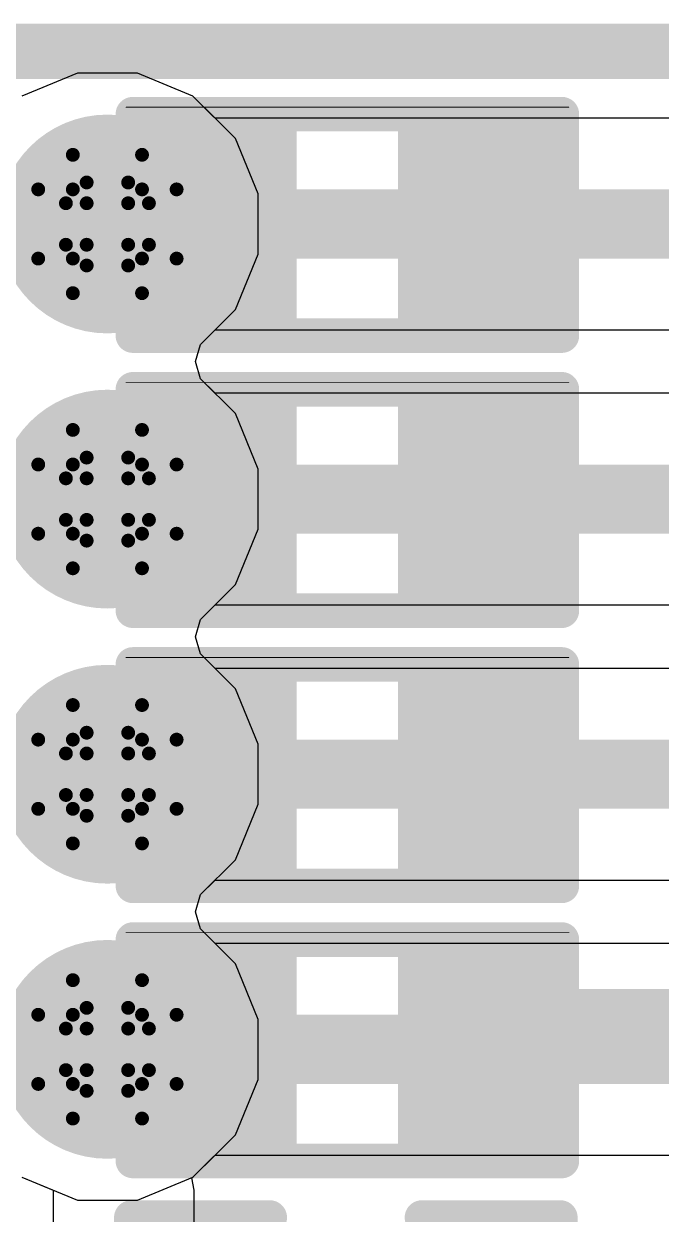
# Model space of a CAD drawing. Header units: inches. Extents: x -4 to 5258, y -4 to 5281.
# Drawn here: x 7.165 to 9.505, y 37.762 to 42.132 of the extents above; entities that cross this region are included whole.
import ezdxf

# ---------------------------------------------------------------- set-up
doc = ezdxf.new("R2010")
doc.units = ezdxf.units.IN
for name, color, linetype in [('Bottom Layer', 5, 'Continuous'), ('Bottom Solder', 6, 'Continuous'), ('Drill Drawing', 1, 'Continuous'), ('Layer 1', 16, 'Continuous'), ('Layer 2', 76, 'Continuous'), ('Top Layer', 1, 'Continuous'), ('Top Overlay', 2, 'Continuous'), ('Top Paste', 8, 'Continuous'), ('Top Solder', 216, 'Continuous'), ('Via Holes', 16, 'Continuous')]:
    doc.layers.add(name, color=color, linetype=linetype)

# ---------------------------------------------------------------- blocks, each defined once
blk = doc.blocks.new('R___0402_117')
at = {"layer": 'Top Layer'}
for points in [[(-0.6985, -0.3175), (-0.6985, 0.3175), (-0.2413, 0.3175), (-0.2413, -0.3175)], [(0.2413, -0.3175), (0.2413, 0.3175), (0.6985, 0.3175), (0.6985, -0.3175)]]:
    blk.add_hatch(color=1, dxfattribs=at).paths.add_polyline_path(points)
at = {"layer": 'Top Paste'}
for points in [[(-0.6985, -0.3175), (-0.6985, 0.3175), (-0.2413, 0.3175), (-0.2413, -0.3175)], [(0.2413, -0.3175), (0.2413, 0.3175), (0.6985, 0.3175), (0.6985, -0.3175)]]:
    blk.add_hatch(color=8, dxfattribs=at).paths.add_polyline_path(points)
at = {"layer": 'Top Solder'}
for points in [[(-0.7535, -0.3725), (-0.7535, 0.3725), (-0.1863, 0.3725), (-0.1863, -0.3725)], [(0.1863, -0.3725), (0.1863, 0.3725), (0.7535, 0.3725), (0.7535, -0.3725)]]:
    blk.add_hatch(color=216, dxfattribs=at).paths.add_polyline_path(points)
at = {"layer": 'Top Overlay'}
for points in [[(-0.7874, 0.4064, 0.127, 0.127, 0), (-0.7874, -0.4064, 0.127, 0.127, 0)], [(0.7874, 0.4064, 0.127, 0.127, 0), (-0.7874, 0.4064, 0.127, 0.127, 0)], [(0.7874, 0.4064, 0.127, 0.127, 0), (0.7874, -0.4064, 0.127, 0.127, 0)], [(0.7874, -0.4064, 0.127, 0.127, 0), (-0.7874, -0.4064, 0.127, 0.127, 0)], [(0.8128, -0.4318, 0.00323, 0.00323, 0), (-0.8128, -0.4318, 0.00323, 0.00323, 0)]]:
    blk.add_lwpolyline(points, format="xyseb", dxfattribs=at)
for points in [[(-0.8191, 0.4064, 0.0635, 0.0635, 1), (-0.7556, 0.4064, 0.0635, 0.0635, 1)], [(-0.8191, 0.4064, 0.0635, 0.0635, 1), (-0.7556, 0.4064, 0.0635, 0.0635, 1)], [(0.7556, 0.4064, 0.0635, 0.0635, 1), (0.8191, 0.4064, 0.0635, 0.0635, 1)], [(0.7556, 0.4064, 0.0635, 0.0635, 1), (0.8191, 0.4064, 0.0635, 0.0635, 1)], [(-0.8191, -0.4064, 0.0635, 0.0635, 1), (-0.7556, -0.4064, 0.0635, 0.0635, 1)], [(-0.8191, -0.4064, 0.0635, 0.0635, 1), (-0.7556, -0.4064, 0.0635, 0.0635, 1)], [(0.7556, -0.4064, 0.0635, 0.0635, 1), (0.8191, -0.4064, 0.0635, 0.0635, 1)], [(0.7556, -0.4064, 0.0635, 0.0635, 1), (0.8191, -0.4064, 0.0635, 0.0635, 1)], [(-0.8136, -0.4318, 0.00161, 0.00161, 1), (-0.812, -0.4318, 0.00161, 0.00161, 1)], [(0.812, -0.4318, 0.00161, 0.00161, 1), (0.8136, -0.4318, 0.00161, 0.00161, 1)]]:
    blk.add_lwpolyline(points, format="xyseb", close=True, dxfattribs=at)
blk = doc.blocks.new('R___0402_119')
at = {"layer": 'Top Layer'}
for points in [[(-0.6985, -0.3175), (-0.6985, 0.3175), (-0.2413, 0.3175), (-0.2413, -0.3175)], [(0.2413, -0.3175), (0.2413, 0.3175), (0.6985, 0.3175), (0.6985, -0.3175)]]:
    blk.add_hatch(color=1, dxfattribs=at).paths.add_polyline_path(points)
at = {"layer": 'Top Paste'}
for points in [[(-0.6985, -0.3175), (-0.6985, 0.3175), (-0.2413, 0.3175), (-0.2413, -0.3175)], [(0.2413, -0.3175), (0.2413, 0.3175), (0.6985, 0.3175), (0.6985, -0.3175)]]:
    blk.add_hatch(color=8, dxfattribs=at).paths.add_polyline_path(points)
at = {"layer": 'Top Solder'}
for points in [[(-0.7535, -0.3725), (-0.7535, 0.3725), (-0.1863, 0.3725), (-0.1863, -0.3725)], [(0.1863, -0.3725), (0.1863, 0.3725), (0.7535, 0.3725), (0.7535, -0.3725)]]:
    blk.add_hatch(color=216, dxfattribs=at).paths.add_polyline_path(points)
at = {"layer": 'Top Overlay'}
for points in [[(-0.7874, 0.4064, 0.127, 0.127, 0), (-0.7874, -0.4064, 0.127, 0.127, 0)], [(0.7874, 0.4064, 0.127, 0.127, 0), (-0.7874, 0.4064, 0.127, 0.127, 0)], [(0.7874, 0.4064, 0.127, 0.127, 0), (0.7874, -0.4064, 0.127, 0.127, 0)], [(0.7874, -0.4064, 0.127, 0.127, 0), (-0.7874, -0.4064, 0.127, 0.127, 0)], [(0.8128, -0.4318, 0.00323, 0.00323, 0), (-0.8128, -0.4318, 0.00323, 0.00323, 0)]]:
    blk.add_lwpolyline(points, format="xyseb", dxfattribs=at)
for points in [[(-0.8191, 0.4064, 0.0635, 0.0635, 1), (-0.7556, 0.4064, 0.0635, 0.0635, 1)], [(-0.8191, 0.4064, 0.0635, 0.0635, 1), (-0.7556, 0.4064, 0.0635, 0.0635, 1)], [(0.7556, 0.4064, 0.0635, 0.0635, 1), (0.8191, 0.4064, 0.0635, 0.0635, 1)], [(0.7556, 0.4064, 0.0635, 0.0635, 1), (0.8191, 0.4064, 0.0635, 0.0635, 1)], [(-0.8191, -0.4064, 0.0635, 0.0635, 1), (-0.7556, -0.4064, 0.0635, 0.0635, 1)], [(-0.8191, -0.4064, 0.0635, 0.0635, 1), (-0.7556, -0.4064, 0.0635, 0.0635, 1)], [(0.7556, -0.4064, 0.0635, 0.0635, 1), (0.8191, -0.4064, 0.0635, 0.0635, 1)], [(0.7556, -0.4064, 0.0635, 0.0635, 1), (0.8191, -0.4064, 0.0635, 0.0635, 1)], [(-0.8136, -0.4318, 0.00161, 0.00161, 1), (-0.812, -0.4318, 0.00161, 0.00161, 1)], [(0.812, -0.4318, 0.00161, 0.00161, 1), (0.8136, -0.4318, 0.00161, 0.00161, 1)]]:
    blk.add_lwpolyline(points, format="xyseb", close=True, dxfattribs=at)
blk = doc.blocks.new('R___0402_120')
at = {"layer": 'Top Layer'}
for points in [[(-0.6985, -0.3175), (-0.6985, 0.3175), (-0.2413, 0.3175), (-0.2413, -0.3175)], [(0.2413, -0.3175), (0.2413, 0.3175), (0.6985, 0.3175), (0.6985, -0.3175)]]:
    blk.add_hatch(color=1, dxfattribs=at).paths.add_polyline_path(points)
at = {"layer": 'Top Paste'}
for points in [[(-0.6985, -0.3175), (-0.6985, 0.3175), (-0.2413, 0.3175), (-0.2413, -0.3175)], [(0.2413, -0.3175), (0.2413, 0.3175), (0.6985, 0.3175), (0.6985, -0.3175)]]:
    blk.add_hatch(color=8, dxfattribs=at).paths.add_polyline_path(points)
at = {"layer": 'Top Solder'}
for points in [[(-0.7535, -0.3725), (-0.7535, 0.3725), (-0.1863, 0.3725), (-0.1863, -0.3725)], [(0.1863, -0.3725), (0.1863, 0.3725), (0.7535, 0.3725), (0.7535, -0.3725)]]:
    blk.add_hatch(color=216, dxfattribs=at).paths.add_polyline_path(points)
at = {"layer": 'Top Overlay'}
for points in [[(-0.7874, 0.4064, 0.127, 0.127, 0), (-0.7874, -0.4064, 0.127, 0.127, 0)], [(0.7874, 0.4064, 0.127, 0.127, 0), (-0.7874, 0.4064, 0.127, 0.127, 0)], [(0.7874, 0.4064, 0.127, 0.127, 0), (0.7874, -0.4064, 0.127, 0.127, 0)], [(0.7874, -0.4064, 0.127, 0.127, 0), (-0.7874, -0.4064, 0.127, 0.127, 0)], [(0.8128, -0.4318, 0.00323, 0.00323, 0), (-0.8128, -0.4318, 0.00323, 0.00323, 0)]]:
    blk.add_lwpolyline(points, format="xyseb", dxfattribs=at)
for points in [[(-0.8191, 0.4064, 0.0635, 0.0635, 1), (-0.7556, 0.4064, 0.0635, 0.0635, 1)], [(-0.8191, 0.4064, 0.0635, 0.0635, 1), (-0.7556, 0.4064, 0.0635, 0.0635, 1)], [(0.7556, 0.4064, 0.0635, 0.0635, 1), (0.8191, 0.4064, 0.0635, 0.0635, 1)], [(0.7556, 0.4064, 0.0635, 0.0635, 1), (0.8191, 0.4064, 0.0635, 0.0635, 1)], [(-0.8191, -0.4064, 0.0635, 0.0635, 1), (-0.7556, -0.4064, 0.0635, 0.0635, 1)], [(-0.8191, -0.4064, 0.0635, 0.0635, 1), (-0.7556, -0.4064, 0.0635, 0.0635, 1)], [(0.7556, -0.4064, 0.0635, 0.0635, 1), (0.8191, -0.4064, 0.0635, 0.0635, 1)], [(0.7556, -0.4064, 0.0635, 0.0635, 1), (0.8191, -0.4064, 0.0635, 0.0635, 1)], [(-0.8136, -0.4318, 0.00161, 0.00161, 1), (-0.812, -0.4318, 0.00161, 0.00161, 1)], [(0.812, -0.4318, 0.00161, 0.00161, 1), (0.8136, -0.4318, 0.00161, 0.00161, 1)]]:
    blk.add_lwpolyline(points, format="xyseb", close=True, dxfattribs=at)
blk = doc.blocks.new('R___0402_121')
at = {"layer": 'Top Layer'}
for points in [[(-0.6985, -0.3175), (-0.6985, 0.3175), (-0.2413, 0.3175), (-0.2413, -0.3175)], [(0.2413, -0.3175), (0.2413, 0.3175), (0.6985, 0.3175), (0.6985, -0.3175)]]:
    blk.add_hatch(color=1, dxfattribs=at).paths.add_polyline_path(points)
at = {"layer": 'Top Paste'}
for points in [[(-0.6985, -0.3175), (-0.6985, 0.3175), (-0.2413, 0.3175), (-0.2413, -0.3175)], [(0.2413, -0.3175), (0.2413, 0.3175), (0.6985, 0.3175), (0.6985, -0.3175)]]:
    blk.add_hatch(color=8, dxfattribs=at).paths.add_polyline_path(points)
at = {"layer": 'Top Solder'}
for points in [[(-0.7535, -0.3725), (-0.7535, 0.3725), (-0.1863, 0.3725), (-0.1863, -0.3725)], [(0.1863, -0.3725), (0.1863, 0.3725), (0.7535, 0.3725), (0.7535, -0.3725)]]:
    blk.add_hatch(color=216, dxfattribs=at).paths.add_polyline_path(points)
at = {"layer": 'Top Overlay'}
for points in [[(0.7874, 0.4064, 0.127, 0.127, 0), (-0.7874, 0.4064, 0.127, 0.127, 0)], [(-0.7874, 0.4064, 0.127, 0.127, 0), (-0.7874, -0.4064, 0.127, 0.127, 0)], [(0.7874, 0.4064, 0.127, 0.127, 0), (0.7874, -0.4064, 0.127, 0.127, 0)], [(0.7874, -0.4064, 0.127, 0.127, 0), (-0.7874, -0.4064, 0.127, 0.127, 0)], [(0.8128, -0.4318, 0.00323, 0.00323, 0), (-0.8128, -0.4318, 0.00323, 0.00323, 0)]]:
    blk.add_lwpolyline(points, format="xyseb", dxfattribs=at)
for points in [[(-0.8191, 0.4064, 0.0635, 0.0635, 1), (-0.7556, 0.4064, 0.0635, 0.0635, 1)], [(-0.8191, 0.4064, 0.0635, 0.0635, 1), (-0.7556, 0.4064, 0.0635, 0.0635, 1)], [(0.7556, 0.4064, 0.0635, 0.0635, 1), (0.8191, 0.4064, 0.0635, 0.0635, 1)], [(0.7556, 0.4064, 0.0635, 0.0635, 1), (0.8191, 0.4064, 0.0635, 0.0635, 1)], [(-0.8191, -0.4064, 0.0635, 0.0635, 1), (-0.7556, -0.4064, 0.0635, 0.0635, 1)], [(-0.8191, -0.4064, 0.0635, 0.0635, 1), (-0.7556, -0.4064, 0.0635, 0.0635, 1)], [(0.7556, -0.4064, 0.0635, 0.0635, 1), (0.8191, -0.4064, 0.0635, 0.0635, 1)], [(0.7556, -0.4064, 0.0635, 0.0635, 1), (0.8191, -0.4064, 0.0635, 0.0635, 1)], [(-0.8136, -0.4318, 0.00161, 0.00161, 1), (-0.812, -0.4318, 0.00161, 0.00161, 1)], [(0.812, -0.4318, 0.00161, 0.00161, 1), (0.8136, -0.4318, 0.00161, 0.00161, 1)]]:
    blk.add_lwpolyline(points, format="xyseb", close=True, dxfattribs=at)
blk = doc.blocks.new('C___0402_281')
at = {"layer": 'Top Layer'}
for points in [[(-0.6985, -0.3175), (-0.6985, 0.3175), (-0.2413, 0.3175), (-0.2413, -0.3175)], [(0.2413, -0.3175), (0.2413, 0.3175), (0.6985, 0.3175), (0.6985, -0.3175)]]:
    blk.add_hatch(color=1, dxfattribs=at).paths.add_polyline_path(points)
at = {"layer": 'Top Paste'}
for points in [[(-0.6985, -0.3175), (-0.6985, 0.3175), (-0.2413, 0.3175), (-0.2413, -0.3175)], [(0.2413, -0.3175), (0.2413, 0.3175), (0.6985, 0.3175), (0.6985, -0.3175)]]:
    blk.add_hatch(color=8, dxfattribs=at).paths.add_polyline_path(points)
at = {"layer": 'Top Solder'}
for points in [[(-0.7585, -0.3775), (-0.7585, 0.3775), (-0.1813, 0.3775), (-0.1813, -0.3775)], [(0.1813, -0.3775), (0.1813, 0.3775), (0.7585, 0.3775), (0.7585, -0.3775)]]:
    blk.add_hatch(color=216, dxfattribs=at).paths.add_polyline_path(points)
at = {"layer": 'Top Overlay'}
for points in [[(-0.7874, 0.4064, 0.127, 0.127, 0), (-0.2794, 0.4064, 0.127, 0.127, 0)], [(-0.7874, -0.4064, 0.127, 0.127, 0), (-0.7874, 0.4064, 0.127, 0.127, 0)], [(0.2794, 0.4064, 0.127, 0.127, 0), (0.7874, 0.4064, 0.127, 0.127, 0)], [(0.7874, -0.4064, 0.127, 0.127, 0), (0.7874, 0.4064, 0.127, 0.127, 0)], [(-0.7874, -0.4064, 0.127, 0.127, 0), (-0.2794, -0.4064, 0.127, 0.127, 0)], [(0.2794, -0.4064, 0.127, 0.127, 0), (0.7874, -0.4064, 0.127, 0.127, 0)]]:
    blk.add_lwpolyline(points, format="xyseb", dxfattribs=at)
for points in [[(-0.8191, 0.4064, 0.0635, 0.0635, 1), (-0.7556, 0.4064, 0.0635, 0.0635, 1)], [(-0.8191, 0.4064, 0.0635, 0.0635, 1), (-0.7556, 0.4064, 0.0635, 0.0635, 1)], [(-0.3111, 0.4064, 0.0635, 0.0635, 1), (-0.2477, 0.4064, 0.0635, 0.0635, 1)], [(0.2477, 0.4064, 0.0635, 0.0635, 1), (0.3111, 0.4064, 0.0635, 0.0635, 1)], [(0.7556, 0.4064, 0.0635, 0.0635, 1), (0.8191, 0.4064, 0.0635, 0.0635, 1)], [(0.7556, 0.4064, 0.0635, 0.0635, 1), (0.8191, 0.4064, 0.0635, 0.0635, 1)], [(-0.8191, -0.4064, 0.0635, 0.0635, 1), (-0.7556, -0.4064, 0.0635, 0.0635, 1)], [(-0.8191, -0.4064, 0.0635, 0.0635, 1), (-0.7556, -0.4064, 0.0635, 0.0635, 1)], [(-0.3111, -0.4064, 0.0635, 0.0635, 1), (-0.2477, -0.4064, 0.0635, 0.0635, 1)], [(0.2477, -0.4064, 0.0635, 0.0635, 1), (0.3111, -0.4064, 0.0635, 0.0635, 1)], [(0.7556, -0.4064, 0.0635, 0.0635, 1), (0.8191, -0.4064, 0.0635, 0.0635, 1)], [(0.7556, -0.4064, 0.0635, 0.0635, 1), (0.8191, -0.4064, 0.0635, 0.0635, 1)]]:
    blk.add_lwpolyline(points, format="xyseb", close=True, dxfattribs=at)

msp = doc.modelspace()

# ---------------------------------------------------------------- hatches: boundary and pattern name
at = {"layer": 'Bottom Layer'}
h = msp.add_hatch(color=5, dxfattribs=at)
edge = h.paths.add_edge_path()
edge.add_arc((7.4717, 41.3973), 0.3, 0, 360)
h = msp.add_hatch(color=5, dxfattribs=at)
edge = h.paths.add_edge_path()
edge.add_arc((7.4717, 40.3873), 0.3, 0, 360)
h = msp.add_hatch(color=5, dxfattribs=at)
edge = h.paths.add_edge_path()
edge.add_arc((7.4717, 39.3773), 0.3, 0, 360)
h = msp.add_hatch(color=5, dxfattribs=at)
edge = h.paths.add_edge_path()
edge.add_arc((7.4717, 38.3673), 0.3, 0, 360)
at = {"layer": 'Bottom Solder'}
h = msp.add_hatch(color=6, dxfattribs=at)
edge = h.paths.add_edge_path()
edge.add_arc((7.4717, 41.3973), 0.4016, 0, 360)
h = msp.add_hatch(color=6, dxfattribs=at)
edge = h.paths.add_edge_path()
edge.add_arc((7.4717, 40.3873), 0.4016, 0, 360)
h = msp.add_hatch(color=6, dxfattribs=at)
edge = h.paths.add_edge_path()
edge.add_arc((7.4717, 39.3773), 0.4016, 0, 360)
h = msp.add_hatch(color=6, dxfattribs=at)
edge = h.paths.add_edge_path()
edge.add_arc((7.4717, 38.3673), 0.4016, 0, 360)
at = {"layer": 'Layer 1'}
h = msp.add_hatch(color=16, dxfattribs=at)
edge = h.paths.add_edge_path()
edge.add_arc((7.4717, 41.3973), 0.3, 0, 360)
h = msp.add_hatch(color=16, dxfattribs=at)
edge = h.paths.add_edge_path()
edge.add_arc((7.4717, 40.3873), 0.3, 0, 360)
h = msp.add_hatch(color=16, dxfattribs=at)
edge = h.paths.add_edge_path()
edge.add_arc((7.4717, 39.3773), 0.3, 0, 360)
h = msp.add_hatch(color=16, dxfattribs=at)
edge = h.paths.add_edge_path()
edge.add_arc((7.4717, 38.3673), 0.3, 0, 360)
at = {"layer": 'Layer 2'}
h = msp.add_hatch(color=76, dxfattribs=at)
edge = h.paths.add_edge_path()
edge.add_arc((7.4717, 41.3973), 0.3, 0, 360)
h = msp.add_hatch(color=76, dxfattribs=at)
edge = h.paths.add_edge_path()
edge.add_arc((7.4717, 40.3873), 0.3, 0, 360)
h = msp.add_hatch(color=76, dxfattribs=at)
edge = h.paths.add_edge_path()
edge.add_arc((7.4717, 39.3773), 0.3, 0, 360)
h = msp.add_hatch(color=76, dxfattribs=at)
edge = h.paths.add_edge_path()
edge.add_arc((7.4717, 38.3673), 0.3, 0, 360)
at = {"layer": 'Top Layer'}
h = msp.add_hatch(color=1, dxfattribs=at)
edge = h.paths.add_edge_path()
edge.add_arc((7.4717, 41.3973), 0.3, 0, 360)
for points in [[(7.9965, 41.0966), (7.9965, 41.6987), (7.4717, 41.6987), (7.4717, 41.0966)], [(7.9965, 40.0866), (7.9965, 40.6887), (7.4717, 40.6887), (7.4717, 40.0866)], [(7.9965, 39.0766), (7.9965, 39.6788), (7.4717, 39.6788), (7.4717, 39.0766)], [(7.9965, 38.0666), (7.9965, 38.6687), (7.4717, 38.6687), (7.4717, 38.0666)]]:
    msp.add_hatch(color=1, dxfattribs=at).paths.add_polyline_path(points)
h = msp.add_hatch(color=1, dxfattribs=at)
edge = h.paths.add_edge_path()
edge.add_arc((7.4717, 40.3873), 0.3, 0, 360)
h = msp.add_hatch(color=1, dxfattribs=at)
edge = h.paths.add_edge_path()
edge.add_arc((7.4717, 39.3773), 0.3, 0, 360)
h = msp.add_hatch(color=1, dxfattribs=at)
edge = h.paths.add_edge_path()
edge.add_arc((7.4717, 38.3673), 0.3, 0, 360)
at = {"layer": 'Top Solder'}
h = msp.add_hatch(color=216, dxfattribs=at)
edge = h.paths.add_edge_path()
edge.add_arc((7.4717, 41.3973), 0.4016, 0, 360)
h = msp.add_hatch(color=216, dxfattribs=at)
edge = h.paths.add_edge_path()
edge.add_arc((7.4717, 40.3873), 0.4016, 0, 360)
h = msp.add_hatch(color=216, dxfattribs=at)
edge = h.paths.add_edge_path()
edge.add_arc((7.4717, 39.3773), 0.4016, 0, 360)
h = msp.add_hatch(color=216, dxfattribs=at)
edge = h.paths.add_edge_path()
edge.add_arc((7.4717, 38.3673), 0.4016, 0, 360)
at = {"layer": 'Via Holes'}
h = msp.add_hatch(color=7, dxfattribs=at)
edge = h.paths.add_edge_path()
edge.add_arc((7.4717, 41.3973), 0.15, 0, 360)
h = msp.add_hatch(color=7, dxfattribs=at)
edge = h.paths.add_edge_path()
edge.add_arc((7.4717, 40.3873), 0.15, 0, 360)
h = msp.add_hatch(color=7, dxfattribs=at)
edge = h.paths.add_edge_path()
edge.add_arc((7.4717, 39.3773), 0.15, 0, 360)
h = msp.add_hatch(color=7, dxfattribs=at)
edge = h.paths.add_edge_path()
edge.add_arc((7.4717, 38.3673), 0.15, 0, 360)

# ---------------------------------------------------------------- linework, layer by layer
at = {"layer": 'Bottom Layer'}
for p, q in [((7.3615, 41.9513), (7.1579, 41.867)), ((7.5819, 41.9513), (7.3615, 41.9513)), ((7.7855, 41.867), (7.5819, 41.9513)), ((7.9414, 41.7111), (7.7855, 41.867)), ((8.0257, 41.5075), (7.9414, 41.7111)), ((8.0257, 41.2871), (8.0257, 41.5075)), ((7.9414, 41.0835), (8.0257, 41.2871)), ((7.8133, 40.9554), (7.9414, 41.0835)), ((7.7955, 40.8923), (7.8133, 40.9554)), ((7.8133, 40.8292), (7.7955, 40.8923)), ((7.9414, 40.7011), (7.8133, 40.8292)), ((8.0257, 40.4975), (7.9414, 40.7011)), ((8.0257, 40.2771), (8.0257, 40.4975)), ((7.9414, 40.0735), (8.0257, 40.2771)), ((7.8133, 39.9455), (7.9414, 40.0735)), ((7.7955, 39.8823), (7.8133, 39.9455)), ((7.8133, 39.8192), (7.7955, 39.8823)), ((7.9414, 39.6912), (7.8133, 39.8192)), ((8.0257, 39.4875), (7.9414, 39.6912)), ((8.0257, 39.2671), (8.0257, 39.4875)), ((7.9414, 39.0635), (8.0257, 39.2671)), ((7.8133, 38.9355), (7.9414, 39.0635)), ((7.7955, 38.8723), (7.8133, 38.9355)), ((7.8133, 38.8092), (7.7955, 38.8723)), ((7.9414, 38.6811), (7.8133, 38.8092)), ((8.0257, 38.4775), (7.9414, 38.6811)), ((8.0257, 38.2571), (8.0257, 38.4775)), ((7.9414, 38.0535), (8.0257, 38.2571)), ((7.7855, 37.8977), (7.9414, 38.0535)), ((7.1579, 37.8977), (7.3615, 37.8133)), ((7.5819, 37.8133), (7.7855, 37.8977)), ((7.3615, 37.8133), (7.5819, 37.8133))]:
    msp.add_line(p, q, dxfattribs=at)
at = {"layer": 'Drill Drawing'}
for points in [[(7.3447, 41.5243, 0.0508, 0.0508, 0), (7.3447, 41.6513, 0.0508, 0.0508, 0)], [(7.3447, 41.6513, 0.0508, 0.0508, 0), (7.5987, 41.6513, 0.0508, 0.0508, 0)], [(7.5987, 41.5243, 0.0508, 0.0508, 0), (7.5987, 41.6513, 0.0508, 0.0508, 0)], [(7.3955, 41.4735, 0.0508, 0.0508, 0), (7.3955, 41.5497, 0.0508, 0.0508, 0)], [(7.3955, 41.5497, 0.0508, 0.0508, 0), (7.5479, 41.5497, 0.0508, 0.0508, 0)], [(7.5479, 41.4735, 0.0508, 0.0508, 0), (7.5479, 41.5497, 0.0508, 0.0508, 0)], [(7.2177, 41.2703, 0.0508, 0.0508, 0), (7.2177, 41.5243, 0.0508, 0.0508, 0)], [(7.2177, 41.5243, 0.0508, 0.0508, 0), (7.3447, 41.5243, 0.0508, 0.0508, 0)], [(7.5987, 41.5243, 0.0508, 0.0508, 0), (7.7257, 41.5243, 0.0508, 0.0508, 0)], [(7.7257, 41.2703, 0.0508, 0.0508, 0), (7.7257, 41.5243, 0.0508, 0.0508, 0)], [(7.3193, 41.3211, 0.0508, 0.0508, 0), (7.3193, 41.4735, 0.0508, 0.0508, 0)], [(7.3193, 41.4735, 0.0508, 0.0508, 0), (7.3955, 41.4735, 0.0508, 0.0508, 0)], [(7.5479, 41.4735, 0.0508, 0.0508, 0), (7.6241, 41.4735, 0.0508, 0.0508, 0)], [(7.6241, 41.3211, 0.0508, 0.0508, 0), (7.6241, 41.4735, 0.0508, 0.0508, 0)], [(7.3193, 41.3211, 0.0508, 0.0508, 0), (7.3955, 41.3211, 0.0508, 0.0508, 0)], [(7.3955, 41.2449, 0.0508, 0.0508, 0), (7.3955, 41.3211, 0.0508, 0.0508, 0)], [(7.5479, 41.3211, 0.0508, 0.0508, 0), (7.6241, 41.3211, 0.0508, 0.0508, 0)], [(7.5479, 41.2449, 0.0508, 0.0508, 0), (7.5479, 41.3211, 0.0508, 0.0508, 0)], [(7.2177, 41.2703, 0.0508, 0.0508, 0), (7.3447, 41.2703, 0.0508, 0.0508, 0)], [(7.3447, 41.1433, 0.0508, 0.0508, 0), (7.3447, 41.2703, 0.0508, 0.0508, 0)], [(7.3955, 41.2449, 0.0508, 0.0508, 0), (7.5479, 41.2449, 0.0508, 0.0508, 0)], [(7.5987, 41.2703, 0.0508, 0.0508, 0), (7.7257, 41.2703, 0.0508, 0.0508, 0)], [(7.5987, 41.1433, 0.0508, 0.0508, 0), (7.5987, 41.2703, 0.0508, 0.0508, 0)], [(7.3447, 41.1433, 0.0508, 0.0508, 0), (7.5987, 41.1433, 0.0508, 0.0508, 0)], [(7.3447, 40.5143, 0.0508, 0.0508, 0), (7.3447, 40.6413, 0.0508, 0.0508, 0)], [(7.3447, 40.6413, 0.0508, 0.0508, 0), (7.5987, 40.6413, 0.0508, 0.0508, 0)], [(7.5987, 40.5143, 0.0508, 0.0508, 0), (7.5987, 40.6413, 0.0508, 0.0508, 0)], [(7.3955, 40.4635, 0.0508, 0.0508, 0), (7.3955, 40.5397, 0.0508, 0.0508, 0)], [(7.3955, 40.5397, 0.0508, 0.0508, 0), (7.5479, 40.5397, 0.0508, 0.0508, 0)], [(7.5479, 40.4635, 0.0508, 0.0508, 0), (7.5479, 40.5397, 0.0508, 0.0508, 0)], [(7.2177, 40.2603, 0.0508, 0.0508, 0), (7.2177, 40.5143, 0.0508, 0.0508, 0)], [(7.2177, 40.5143, 0.0508, 0.0508, 0), (7.3447, 40.5143, 0.0508, 0.0508, 0)], [(7.5987, 40.5143, 0.0508, 0.0508, 0), (7.7257, 40.5143, 0.0508, 0.0508, 0)], [(7.7257, 40.2603, 0.0508, 0.0508, 0), (7.7257, 40.5143, 0.0508, 0.0508, 0)], [(7.3193, 40.3111, 0.0508, 0.0508, 0), (7.3193, 40.4635, 0.0508, 0.0508, 0)], [(7.3193, 40.4635, 0.0508, 0.0508, 0), (7.3955, 40.4635, 0.0508, 0.0508, 0)], [(7.5479, 40.4635, 0.0508, 0.0508, 0), (7.6241, 40.4635, 0.0508, 0.0508, 0)], [(7.6241, 40.3111, 0.0508, 0.0508, 0), (7.6241, 40.4635, 0.0508, 0.0508, 0)], [(7.3193, 40.3111, 0.0508, 0.0508, 0), (7.3955, 40.3111, 0.0508, 0.0508, 0)], [(7.3955, 40.2349, 0.0508, 0.0508, 0), (7.3955, 40.3111, 0.0508, 0.0508, 0)], [(7.5479, 40.3111, 0.0508, 0.0508, 0), (7.6241, 40.3111, 0.0508, 0.0508, 0)], [(7.5479, 40.2349, 0.0508, 0.0508, 0), (7.5479, 40.3111, 0.0508, 0.0508, 0)], [(7.2177, 40.2603, 0.0508, 0.0508, 0), (7.3447, 40.2603, 0.0508, 0.0508, 0)], [(7.3447, 40.1333, 0.0508, 0.0508, 0), (7.3447, 40.2603, 0.0508, 0.0508, 0)], [(7.3955, 40.2349, 0.0508, 0.0508, 0), (7.5479, 40.2349, 0.0508, 0.0508, 0)], [(7.5987, 40.2603, 0.0508, 0.0508, 0), (7.7257, 40.2603, 0.0508, 0.0508, 0)], [(7.5987, 40.1333, 0.0508, 0.0508, 0), (7.5987, 40.2603, 0.0508, 0.0508, 0)], [(7.3447, 40.1333, 0.0508, 0.0508, 0), (7.5987, 40.1333, 0.0508, 0.0508, 0)], [(7.3447, 39.5043, 0.0508, 0.0508, 0), (7.3447, 39.6313, 0.0508, 0.0508, 0)], [(7.3447, 39.6313, 0.0508, 0.0508, 0), (7.5987, 39.6313, 0.0508, 0.0508, 0)], [(7.5987, 39.5043, 0.0508, 0.0508, 0), (7.5987, 39.6313, 0.0508, 0.0508, 0)], [(7.3955, 39.4535, 0.0508, 0.0508, 0), (7.3955, 39.5297, 0.0508, 0.0508, 0)], [(7.3955, 39.5297, 0.0508, 0.0508, 0), (7.5479, 39.5297, 0.0508, 0.0508, 0)], [(7.5479, 39.4535, 0.0508, 0.0508, 0), (7.5479, 39.5297, 0.0508, 0.0508, 0)], [(7.2177, 39.2503, 0.0508, 0.0508, 0), (7.2177, 39.5043, 0.0508, 0.0508, 0)], [(7.2177, 39.5043, 0.0508, 0.0508, 0), (7.3447, 39.5043, 0.0508, 0.0508, 0)], [(7.5987, 39.5043, 0.0508, 0.0508, 0), (7.7257, 39.5043, 0.0508, 0.0508, 0)], [(7.7257, 39.2503, 0.0508, 0.0508, 0), (7.7257, 39.5043, 0.0508, 0.0508, 0)], [(7.3193, 39.3011, 0.0508, 0.0508, 0), (7.3193, 39.4535, 0.0508, 0.0508, 0)], [(7.3193, 39.4535, 0.0508, 0.0508, 0), (7.3955, 39.4535, 0.0508, 0.0508, 0)], [(7.5479, 39.4535, 0.0508, 0.0508, 0), (7.6241, 39.4535, 0.0508, 0.0508, 0)], [(7.6241, 39.3011, 0.0508, 0.0508, 0), (7.6241, 39.4535, 0.0508, 0.0508, 0)], [(7.3193, 39.3011, 0.0508, 0.0508, 0), (7.3955, 39.3011, 0.0508, 0.0508, 0)], [(7.3955, 39.2249, 0.0508, 0.0508, 0), (7.3955, 39.3011, 0.0508, 0.0508, 0)], [(7.5479, 39.3011, 0.0508, 0.0508, 0), (7.6241, 39.3011, 0.0508, 0.0508, 0)], [(7.5479, 39.2249, 0.0508, 0.0508, 0), (7.5479, 39.3011, 0.0508, 0.0508, 0)], [(7.2177, 39.2503, 0.0508, 0.0508, 0), (7.3447, 39.2503, 0.0508, 0.0508, 0)], [(7.3447, 39.1233, 0.0508, 0.0508, 0), (7.3447, 39.2503, 0.0508, 0.0508, 0)], [(7.3955, 39.2249, 0.0508, 0.0508, 0), (7.5479, 39.2249, 0.0508, 0.0508, 0)], [(7.5987, 39.2503, 0.0508, 0.0508, 0), (7.7257, 39.2503, 0.0508, 0.0508, 0)], [(7.5987, 39.1233, 0.0508, 0.0508, 0), (7.5987, 39.2503, 0.0508, 0.0508, 0)], [(7.3447, 39.1233, 0.0508, 0.0508, 0), (7.5987, 39.1233, 0.0508, 0.0508, 0)], [(7.3447, 38.4943, 0.0508, 0.0508, 0), (7.3447, 38.6213, 0.0508, 0.0508, 0)], [(7.3447, 38.6213, 0.0508, 0.0508, 0), (7.5987, 38.6213, 0.0508, 0.0508, 0)], [(7.5987, 38.4943, 0.0508, 0.0508, 0), (7.5987, 38.6213, 0.0508, 0.0508, 0)], [(7.3955, 38.4435, 0.0508, 0.0508, 0), (7.3955, 38.5197, 0.0508, 0.0508, 0)], [(7.3955, 38.5197, 0.0508, 0.0508, 0), (7.5479, 38.5197, 0.0508, 0.0508, 0)], [(7.5479, 38.4435, 0.0508, 0.0508, 0), (7.5479, 38.5197, 0.0508, 0.0508, 0)], [(7.2177, 38.2403, 0.0508, 0.0508, 0), (7.2177, 38.4943, 0.0508, 0.0508, 0)], [(7.2177, 38.4943, 0.0508, 0.0508, 0), (7.3447, 38.4943, 0.0508, 0.0508, 0)], [(7.5987, 38.4943, 0.0508, 0.0508, 0), (7.7257, 38.4943, 0.0508, 0.0508, 0)], [(7.7257, 38.2403, 0.0508, 0.0508, 0), (7.7257, 38.4943, 0.0508, 0.0508, 0)], [(7.3193, 38.2911, 0.0508, 0.0508, 0), (7.3193, 38.4435, 0.0508, 0.0508, 0)], [(7.3193, 38.4435, 0.0508, 0.0508, 0), (7.3955, 38.4435, 0.0508, 0.0508, 0)], [(7.5479, 38.4435, 0.0508, 0.0508, 0), (7.6241, 38.4435, 0.0508, 0.0508, 0)], [(7.6241, 38.2911, 0.0508, 0.0508, 0), (7.6241, 38.4435, 0.0508, 0.0508, 0)], [(7.3193, 38.2911, 0.0508, 0.0508, 0), (7.3955, 38.2911, 0.0508, 0.0508, 0)], [(7.3955, 38.2149, 0.0508, 0.0508, 0), (7.3955, 38.2911, 0.0508, 0.0508, 0)], [(7.5479, 38.2911, 0.0508, 0.0508, 0), (7.6241, 38.2911, 0.0508, 0.0508, 0)], [(7.5479, 38.2149, 0.0508, 0.0508, 0), (7.5479, 38.2911, 0.0508, 0.0508, 0)], [(7.2177, 38.2403, 0.0508, 0.0508, 0), (7.3447, 38.2403, 0.0508, 0.0508, 0)], [(7.3447, 38.1133, 0.0508, 0.0508, 0), (7.3447, 38.2403, 0.0508, 0.0508, 0)], [(7.3955, 38.2149, 0.0508, 0.0508, 0), (7.5479, 38.2149, 0.0508, 0.0508, 0)], [(7.5987, 38.2403, 0.0508, 0.0508, 0), (7.7257, 38.2403, 0.0508, 0.0508, 0)], [(7.5987, 38.1133, 0.0508, 0.0508, 0), (7.5987, 38.2403, 0.0508, 0.0508, 0)], [(7.3447, 38.1133, 0.0508, 0.0508, 0), (7.5987, 38.1133, 0.0508, 0.0508, 0)]]:
    msp.add_lwpolyline(points, format="xyseb", dxfattribs=at)
for points in [[(7.332, 41.6513, 0.0254, 0.0254, 1), (7.3574, 41.6513, 0.0254, 0.0254, 1)], [(7.332, 41.6513, 0.0254, 0.0254, 1), (7.3574, 41.6513, 0.0254, 0.0254, 1)], [(7.586, 41.6513, 0.0254, 0.0254, 1), (7.6114, 41.6513, 0.0254, 0.0254, 1)], [(7.586, 41.6513, 0.0254, 0.0254, 1), (7.6114, 41.6513, 0.0254, 0.0254, 1)], [(7.3828, 41.5497, 0.0254, 0.0254, 1), (7.4082, 41.5497, 0.0254, 0.0254, 1)], [(7.3828, 41.5497, 0.0254, 0.0254, 1), (7.4082, 41.5497, 0.0254, 0.0254, 1)], [(7.5352, 41.5497, 0.0254, 0.0254, 1), (7.5606, 41.5497, 0.0254, 0.0254, 1)], [(7.5352, 41.5497, 0.0254, 0.0254, 1), (7.5606, 41.5497, 0.0254, 0.0254, 1)], [(7.205, 41.5243, 0.0254, 0.0254, 1), (7.2304, 41.5243, 0.0254, 0.0254, 1)], [(7.205, 41.5243, 0.0254, 0.0254, 1), (7.2304, 41.5243, 0.0254, 0.0254, 1)], [(7.332, 41.5243, 0.0254, 0.0254, 1), (7.3574, 41.5243, 0.0254, 0.0254, 1)], [(7.332, 41.5243, 0.0254, 0.0254, 1), (7.3574, 41.5243, 0.0254, 0.0254, 1)], [(7.586, 41.5243, 0.0254, 0.0254, 1), (7.6114, 41.5243, 0.0254, 0.0254, 1)], [(7.586, 41.5243, 0.0254, 0.0254, 1), (7.6114, 41.5243, 0.0254, 0.0254, 1)], [(7.713, 41.5243, 0.0254, 0.0254, 1), (7.7384, 41.5243, 0.0254, 0.0254, 1)], [(7.713, 41.5243, 0.0254, 0.0254, 1), (7.7384, 41.5243, 0.0254, 0.0254, 1)], [(7.3066, 41.4735, 0.0254, 0.0254, 1), (7.332, 41.4735, 0.0254, 0.0254, 1)], [(7.3066, 41.4735, 0.0254, 0.0254, 1), (7.332, 41.4735, 0.0254, 0.0254, 1)], [(7.3828, 41.4735, 0.0254, 0.0254, 1), (7.4082, 41.4735, 0.0254, 0.0254, 1)], [(7.3828, 41.4735, 0.0254, 0.0254, 1), (7.4082, 41.4735, 0.0254, 0.0254, 1)], [(7.5352, 41.4735, 0.0254, 0.0254, 1), (7.5606, 41.4735, 0.0254, 0.0254, 1)], [(7.5352, 41.4735, 0.0254, 0.0254, 1), (7.5606, 41.4735, 0.0254, 0.0254, 1)], [(7.6114, 41.4735, 0.0254, 0.0254, 1), (7.6368, 41.4735, 0.0254, 0.0254, 1)], [(7.6114, 41.4735, 0.0254, 0.0254, 1), (7.6368, 41.4735, 0.0254, 0.0254, 1)], [(7.3066, 41.3211, 0.0254, 0.0254, 1), (7.332, 41.3211, 0.0254, 0.0254, 1)], [(7.3066, 41.3211, 0.0254, 0.0254, 1), (7.332, 41.3211, 0.0254, 0.0254, 1)], [(7.3828, 41.3211, 0.0254, 0.0254, 1), (7.4082, 41.3211, 0.0254, 0.0254, 1)], [(7.3828, 41.3211, 0.0254, 0.0254, 1), (7.4082, 41.3211, 0.0254, 0.0254, 1)], [(7.5352, 41.3211, 0.0254, 0.0254, 1), (7.5606, 41.3211, 0.0254, 0.0254, 1)], [(7.5352, 41.3211, 0.0254, 0.0254, 1), (7.5606, 41.3211, 0.0254, 0.0254, 1)], [(7.6114, 41.3211, 0.0254, 0.0254, 1), (7.6368, 41.3211, 0.0254, 0.0254, 1)], [(7.6114, 41.3211, 0.0254, 0.0254, 1), (7.6368, 41.3211, 0.0254, 0.0254, 1)], [(7.205, 41.2703, 0.0254, 0.0254, 1), (7.2304, 41.2703, 0.0254, 0.0254, 1)], [(7.205, 41.2703, 0.0254, 0.0254, 1), (7.2304, 41.2703, 0.0254, 0.0254, 1)], [(7.332, 41.2703, 0.0254, 0.0254, 1), (7.3574, 41.2703, 0.0254, 0.0254, 1)], [(7.332, 41.2703, 0.0254, 0.0254, 1), (7.3574, 41.2703, 0.0254, 0.0254, 1)], [(7.3828, 41.2449, 0.0254, 0.0254, 1), (7.4082, 41.2449, 0.0254, 0.0254, 1)], [(7.3828, 41.2449, 0.0254, 0.0254, 1), (7.4082, 41.2449, 0.0254, 0.0254, 1)], [(7.5352, 41.2449, 0.0254, 0.0254, 1), (7.5606, 41.2449, 0.0254, 0.0254, 1)], [(7.5352, 41.2449, 0.0254, 0.0254, 1), (7.5606, 41.2449, 0.0254, 0.0254, 1)], [(7.586, 41.2703, 0.0254, 0.0254, 1), (7.6114, 41.2703, 0.0254, 0.0254, 1)], [(7.586, 41.2703, 0.0254, 0.0254, 1), (7.6114, 41.2703, 0.0254, 0.0254, 1)], [(7.713, 41.2703, 0.0254, 0.0254, 1), (7.7384, 41.2703, 0.0254, 0.0254, 1)], [(7.713, 41.2703, 0.0254, 0.0254, 1), (7.7384, 41.2703, 0.0254, 0.0254, 1)], [(7.332, 41.1433, 0.0254, 0.0254, 1), (7.3574, 41.1433, 0.0254, 0.0254, 1)], [(7.332, 41.1433, 0.0254, 0.0254, 1), (7.3574, 41.1433, 0.0254, 0.0254, 1)], [(7.586, 41.1433, 0.0254, 0.0254, 1), (7.6114, 41.1433, 0.0254, 0.0254, 1)], [(7.586, 41.1433, 0.0254, 0.0254, 1), (7.6114, 41.1433, 0.0254, 0.0254, 1)], [(7.332, 40.6413, 0.0254, 0.0254, 1), (7.3574, 40.6413, 0.0254, 0.0254, 1)], [(7.332, 40.6413, 0.0254, 0.0254, 1), (7.3574, 40.6413, 0.0254, 0.0254, 1)], [(7.586, 40.6413, 0.0254, 0.0254, 1), (7.6114, 40.6413, 0.0254, 0.0254, 1)], [(7.586, 40.6413, 0.0254, 0.0254, 1), (7.6114, 40.6413, 0.0254, 0.0254, 1)], [(7.3828, 40.5397, 0.0254, 0.0254, 1), (7.4082, 40.5397, 0.0254, 0.0254, 1)], [(7.3828, 40.5397, 0.0254, 0.0254, 1), (7.4082, 40.5397, 0.0254, 0.0254, 1)], [(7.5352, 40.5397, 0.0254, 0.0254, 1), (7.5606, 40.5397, 0.0254, 0.0254, 1)], [(7.5352, 40.5397, 0.0254, 0.0254, 1), (7.5606, 40.5397, 0.0254, 0.0254, 1)], [(7.205, 40.5143, 0.0254, 0.0254, 1), (7.2304, 40.5143, 0.0254, 0.0254, 1)], [(7.205, 40.5143, 0.0254, 0.0254, 1), (7.2304, 40.5143, 0.0254, 0.0254, 1)], [(7.332, 40.5143, 0.0254, 0.0254, 1), (7.3574, 40.5143, 0.0254, 0.0254, 1)], [(7.332, 40.5143, 0.0254, 0.0254, 1), (7.3574, 40.5143, 0.0254, 0.0254, 1)], [(7.586, 40.5143, 0.0254, 0.0254, 1), (7.6114, 40.5143, 0.0254, 0.0254, 1)], [(7.586, 40.5143, 0.0254, 0.0254, 1), (7.6114, 40.5143, 0.0254, 0.0254, 1)], [(7.713, 40.5143, 0.0254, 0.0254, 1), (7.7384, 40.5143, 0.0254, 0.0254, 1)], [(7.713, 40.5143, 0.0254, 0.0254, 1), (7.7384, 40.5143, 0.0254, 0.0254, 1)], [(7.3066, 40.4635, 0.0254, 0.0254, 1), (7.332, 40.4635, 0.0254, 0.0254, 1)], [(7.3066, 40.4635, 0.0254, 0.0254, 1), (7.332, 40.4635, 0.0254, 0.0254, 1)], [(7.3828, 40.4635, 0.0254, 0.0254, 1), (7.4082, 40.4635, 0.0254, 0.0254, 1)], [(7.3828, 40.4635, 0.0254, 0.0254, 1), (7.4082, 40.4635, 0.0254, 0.0254, 1)], [(7.5352, 40.4635, 0.0254, 0.0254, 1), (7.5606, 40.4635, 0.0254, 0.0254, 1)], [(7.5352, 40.4635, 0.0254, 0.0254, 1), (7.5606, 40.4635, 0.0254, 0.0254, 1)], [(7.6114, 40.4635, 0.0254, 0.0254, 1), (7.6368, 40.4635, 0.0254, 0.0254, 1)], [(7.6114, 40.4635, 0.0254, 0.0254, 1), (7.6368, 40.4635, 0.0254, 0.0254, 1)], [(7.3066, 40.3111, 0.0254, 0.0254, 1), (7.332, 40.3111, 0.0254, 0.0254, 1)], [(7.3066, 40.3111, 0.0254, 0.0254, 1), (7.332, 40.3111, 0.0254, 0.0254, 1)], [(7.3828, 40.3111, 0.0254, 0.0254, 1), (7.4082, 40.3111, 0.0254, 0.0254, 1)], [(7.3828, 40.3111, 0.0254, 0.0254, 1), (7.4082, 40.3111, 0.0254, 0.0254, 1)], [(7.5352, 40.3111, 0.0254, 0.0254, 1), (7.5606, 40.3111, 0.0254, 0.0254, 1)], [(7.5352, 40.3111, 0.0254, 0.0254, 1), (7.5606, 40.3111, 0.0254, 0.0254, 1)], [(7.6114, 40.3111, 0.0254, 0.0254, 1), (7.6368, 40.3111, 0.0254, 0.0254, 1)], [(7.6114, 40.3111, 0.0254, 0.0254, 1), (7.6368, 40.3111, 0.0254, 0.0254, 1)], [(7.205, 40.2603, 0.0254, 0.0254, 1), (7.2304, 40.2603, 0.0254, 0.0254, 1)], [(7.205, 40.2603, 0.0254, 0.0254, 1), (7.2304, 40.2603, 0.0254, 0.0254, 1)], [(7.332, 40.2603, 0.0254, 0.0254, 1), (7.3574, 40.2603, 0.0254, 0.0254, 1)], [(7.332, 40.2603, 0.0254, 0.0254, 1), (7.3574, 40.2603, 0.0254, 0.0254, 1)], [(7.3828, 40.2349, 0.0254, 0.0254, 1), (7.4082, 40.2349, 0.0254, 0.0254, 1)], [(7.3828, 40.2349, 0.0254, 0.0254, 1), (7.4082, 40.2349, 0.0254, 0.0254, 1)], [(7.5352, 40.2349, 0.0254, 0.0254, 1), (7.5606, 40.2349, 0.0254, 0.0254, 1)], [(7.5352, 40.2349, 0.0254, 0.0254, 1), (7.5606, 40.2349, 0.0254, 0.0254, 1)], [(7.586, 40.2603, 0.0254, 0.0254, 1), (7.6114, 40.2603, 0.0254, 0.0254, 1)], [(7.586, 40.2603, 0.0254, 0.0254, 1), (7.6114, 40.2603, 0.0254, 0.0254, 1)], [(7.713, 40.2603, 0.0254, 0.0254, 1), (7.7384, 40.2603, 0.0254, 0.0254, 1)], [(7.713, 40.2603, 0.0254, 0.0254, 1), (7.7384, 40.2603, 0.0254, 0.0254, 1)], [(7.332, 40.1333, 0.0254, 0.0254, 1), (7.3574, 40.1333, 0.0254, 0.0254, 1)], [(7.332, 40.1333, 0.0254, 0.0254, 1), (7.3574, 40.1333, 0.0254, 0.0254, 1)], [(7.586, 40.1333, 0.0254, 0.0254, 1), (7.6114, 40.1333, 0.0254, 0.0254, 1)], [(7.586, 40.1333, 0.0254, 0.0254, 1), (7.6114, 40.1333, 0.0254, 0.0254, 1)], [(7.332, 39.6313, 0.0254, 0.0254, 1), (7.3574, 39.6313, 0.0254, 0.0254, 1)], [(7.332, 39.6313, 0.0254, 0.0254, 1), (7.3574, 39.6313, 0.0254, 0.0254, 1)], [(7.586, 39.6313, 0.0254, 0.0254, 1), (7.6114, 39.6313, 0.0254, 0.0254, 1)], [(7.586, 39.6313, 0.0254, 0.0254, 1), (7.6114, 39.6313, 0.0254, 0.0254, 1)], [(7.3828, 39.5297, 0.0254, 0.0254, 1), (7.4082, 39.5297, 0.0254, 0.0254, 1)], [(7.3828, 39.5297, 0.0254, 0.0254, 1), (7.4082, 39.5297, 0.0254, 0.0254, 1)], [(7.5352, 39.5297, 0.0254, 0.0254, 1), (7.5606, 39.5297, 0.0254, 0.0254, 1)], [(7.5352, 39.5297, 0.0254, 0.0254, 1), (7.5606, 39.5297, 0.0254, 0.0254, 1)], [(7.205, 39.5043, 0.0254, 0.0254, 1), (7.2304, 39.5043, 0.0254, 0.0254, 1)], [(7.205, 39.5043, 0.0254, 0.0254, 1), (7.2304, 39.5043, 0.0254, 0.0254, 1)], [(7.332, 39.5043, 0.0254, 0.0254, 1), (7.3574, 39.5043, 0.0254, 0.0254, 1)], [(7.332, 39.5043, 0.0254, 0.0254, 1), (7.3574, 39.5043, 0.0254, 0.0254, 1)], [(7.586, 39.5043, 0.0254, 0.0254, 1), (7.6114, 39.5043, 0.0254, 0.0254, 1)], [(7.586, 39.5043, 0.0254, 0.0254, 1), (7.6114, 39.5043, 0.0254, 0.0254, 1)], [(7.713, 39.5043, 0.0254, 0.0254, 1), (7.7384, 39.5043, 0.0254, 0.0254, 1)], [(7.713, 39.5043, 0.0254, 0.0254, 1), (7.7384, 39.5043, 0.0254, 0.0254, 1)], [(7.3066, 39.4535, 0.0254, 0.0254, 1), (7.332, 39.4535, 0.0254, 0.0254, 1)], [(7.3066, 39.4535, 0.0254, 0.0254, 1), (7.332, 39.4535, 0.0254, 0.0254, 1)], [(7.3828, 39.4535, 0.0254, 0.0254, 1), (7.4082, 39.4535, 0.0254, 0.0254, 1)], [(7.3828, 39.4535, 0.0254, 0.0254, 1), (7.4082, 39.4535, 0.0254, 0.0254, 1)], [(7.5352, 39.4535, 0.0254, 0.0254, 1), (7.5606, 39.4535, 0.0254, 0.0254, 1)], [(7.5352, 39.4535, 0.0254, 0.0254, 1), (7.5606, 39.4535, 0.0254, 0.0254, 1)], [(7.6114, 39.4535, 0.0254, 0.0254, 1), (7.6368, 39.4535, 0.0254, 0.0254, 1)], [(7.6114, 39.4535, 0.0254, 0.0254, 1), (7.6368, 39.4535, 0.0254, 0.0254, 1)], [(7.3066, 39.3011, 0.0254, 0.0254, 1), (7.332, 39.3011, 0.0254, 0.0254, 1)], [(7.3066, 39.3011, 0.0254, 0.0254, 1), (7.332, 39.3011, 0.0254, 0.0254, 1)], [(7.3828, 39.3011, 0.0254, 0.0254, 1), (7.4082, 39.3011, 0.0254, 0.0254, 1)], [(7.3828, 39.3011, 0.0254, 0.0254, 1), (7.4082, 39.3011, 0.0254, 0.0254, 1)], [(7.5352, 39.3011, 0.0254, 0.0254, 1), (7.5606, 39.3011, 0.0254, 0.0254, 1)], [(7.5352, 39.3011, 0.0254, 0.0254, 1), (7.5606, 39.3011, 0.0254, 0.0254, 1)], [(7.6114, 39.3011, 0.0254, 0.0254, 1), (7.6368, 39.3011, 0.0254, 0.0254, 1)], [(7.6114, 39.3011, 0.0254, 0.0254, 1), (7.6368, 39.3011, 0.0254, 0.0254, 1)], [(7.205, 39.2503, 0.0254, 0.0254, 1), (7.2304, 39.2503, 0.0254, 0.0254, 1)], [(7.205, 39.2503, 0.0254, 0.0254, 1), (7.2304, 39.2503, 0.0254, 0.0254, 1)], [(7.332, 39.2503, 0.0254, 0.0254, 1), (7.3574, 39.2503, 0.0254, 0.0254, 1)], [(7.332, 39.2503, 0.0254, 0.0254, 1), (7.3574, 39.2503, 0.0254, 0.0254, 1)], [(7.3828, 39.2249, 0.0254, 0.0254, 1), (7.4082, 39.2249, 0.0254, 0.0254, 1)], [(7.3828, 39.2249, 0.0254, 0.0254, 1), (7.4082, 39.2249, 0.0254, 0.0254, 1)], [(7.5352, 39.2249, 0.0254, 0.0254, 1), (7.5606, 39.2249, 0.0254, 0.0254, 1)], [(7.5352, 39.2249, 0.0254, 0.0254, 1), (7.5606, 39.2249, 0.0254, 0.0254, 1)], [(7.586, 39.2503, 0.0254, 0.0254, 1), (7.6114, 39.2503, 0.0254, 0.0254, 1)], [(7.586, 39.2503, 0.0254, 0.0254, 1), (7.6114, 39.2503, 0.0254, 0.0254, 1)], [(7.713, 39.2503, 0.0254, 0.0254, 1), (7.7384, 39.2503, 0.0254, 0.0254, 1)], [(7.713, 39.2503, 0.0254, 0.0254, 1), (7.7384, 39.2503, 0.0254, 0.0254, 1)], [(7.332, 39.1233, 0.0254, 0.0254, 1), (7.3574, 39.1233, 0.0254, 0.0254, 1)], [(7.332, 39.1233, 0.0254, 0.0254, 1), (7.3574, 39.1233, 0.0254, 0.0254, 1)], [(7.586, 39.1233, 0.0254, 0.0254, 1), (7.6114, 39.1233, 0.0254, 0.0254, 1)], [(7.586, 39.1233, 0.0254, 0.0254, 1), (7.6114, 39.1233, 0.0254, 0.0254, 1)], [(7.332, 38.6213, 0.0254, 0.0254, 1), (7.3574, 38.6213, 0.0254, 0.0254, 1)], [(7.332, 38.6213, 0.0254, 0.0254, 1), (7.3574, 38.6213, 0.0254, 0.0254, 1)], [(7.586, 38.6213, 0.0254, 0.0254, 1), (7.6114, 38.6213, 0.0254, 0.0254, 1)], [(7.586, 38.6213, 0.0254, 0.0254, 1), (7.6114, 38.6213, 0.0254, 0.0254, 1)], [(7.3828, 38.5197, 0.0254, 0.0254, 1), (7.4082, 38.5197, 0.0254, 0.0254, 1)], [(7.3828, 38.5197, 0.0254, 0.0254, 1), (7.4082, 38.5197, 0.0254, 0.0254, 1)], [(7.5352, 38.5197, 0.0254, 0.0254, 1), (7.5606, 38.5197, 0.0254, 0.0254, 1)], [(7.5352, 38.5197, 0.0254, 0.0254, 1), (7.5606, 38.5197, 0.0254, 0.0254, 1)], [(7.205, 38.4943, 0.0254, 0.0254, 1), (7.2304, 38.4943, 0.0254, 0.0254, 1)], [(7.205, 38.4943, 0.0254, 0.0254, 1), (7.2304, 38.4943, 0.0254, 0.0254, 1)], [(7.332, 38.4943, 0.0254, 0.0254, 1), (7.3574, 38.4943, 0.0254, 0.0254, 1)], [(7.332, 38.4943, 0.0254, 0.0254, 1), (7.3574, 38.4943, 0.0254, 0.0254, 1)], [(7.586, 38.4943, 0.0254, 0.0254, 1), (7.6114, 38.4943, 0.0254, 0.0254, 1)], [(7.586, 38.4943, 0.0254, 0.0254, 1), (7.6114, 38.4943, 0.0254, 0.0254, 1)], [(7.713, 38.4943, 0.0254, 0.0254, 1), (7.7384, 38.4943, 0.0254, 0.0254, 1)], [(7.713, 38.4943, 0.0254, 0.0254, 1), (7.7384, 38.4943, 0.0254, 0.0254, 1)], [(7.3066, 38.4435, 0.0254, 0.0254, 1), (7.332, 38.4435, 0.0254, 0.0254, 1)], [(7.3066, 38.4435, 0.0254, 0.0254, 1), (7.332, 38.4435, 0.0254, 0.0254, 1)], [(7.3828, 38.4435, 0.0254, 0.0254, 1), (7.4082, 38.4435, 0.0254, 0.0254, 1)], [(7.3828, 38.4435, 0.0254, 0.0254, 1), (7.4082, 38.4435, 0.0254, 0.0254, 1)], [(7.5352, 38.4435, 0.0254, 0.0254, 1), (7.5606, 38.4435, 0.0254, 0.0254, 1)], [(7.5352, 38.4435, 0.0254, 0.0254, 1), (7.5606, 38.4435, 0.0254, 0.0254, 1)], [(7.6114, 38.4435, 0.0254, 0.0254, 1), (7.6368, 38.4435, 0.0254, 0.0254, 1)], [(7.6114, 38.4435, 0.0254, 0.0254, 1), (7.6368, 38.4435, 0.0254, 0.0254, 1)], [(7.3066, 38.2911, 0.0254, 0.0254, 1), (7.332, 38.2911, 0.0254, 0.0254, 1)], [(7.3066, 38.2911, 0.0254, 0.0254, 1), (7.332, 38.2911, 0.0254, 0.0254, 1)], [(7.3828, 38.2911, 0.0254, 0.0254, 1), (7.4082, 38.2911, 0.0254, 0.0254, 1)], [(7.3828, 38.2911, 0.0254, 0.0254, 1), (7.4082, 38.2911, 0.0254, 0.0254, 1)], [(7.5352, 38.2911, 0.0254, 0.0254, 1), (7.5606, 38.2911, 0.0254, 0.0254, 1)], [(7.5352, 38.2911, 0.0254, 0.0254, 1), (7.5606, 38.2911, 0.0254, 0.0254, 1)], [(7.6114, 38.2911, 0.0254, 0.0254, 1), (7.6368, 38.2911, 0.0254, 0.0254, 1)], [(7.6114, 38.2911, 0.0254, 0.0254, 1), (7.6368, 38.2911, 0.0254, 0.0254, 1)], [(7.205, 38.2403, 0.0254, 0.0254, 1), (7.2304, 38.2403, 0.0254, 0.0254, 1)], [(7.205, 38.2403, 0.0254, 0.0254, 1), (7.2304, 38.2403, 0.0254, 0.0254, 1)], [(7.332, 38.2403, 0.0254, 0.0254, 1), (7.3574, 38.2403, 0.0254, 0.0254, 1)], [(7.332, 38.2403, 0.0254, 0.0254, 1), (7.3574, 38.2403, 0.0254, 0.0254, 1)], [(7.3828, 38.2149, 0.0254, 0.0254, 1), (7.4082, 38.2149, 0.0254, 0.0254, 1)], [(7.3828, 38.2149, 0.0254, 0.0254, 1), (7.4082, 38.2149, 0.0254, 0.0254, 1)], [(7.5352, 38.2149, 0.0254, 0.0254, 1), (7.5606, 38.2149, 0.0254, 0.0254, 1)], [(7.5352, 38.2149, 0.0254, 0.0254, 1), (7.5606, 38.2149, 0.0254, 0.0254, 1)], [(7.586, 38.2403, 0.0254, 0.0254, 1), (7.6114, 38.2403, 0.0254, 0.0254, 1)], [(7.586, 38.2403, 0.0254, 0.0254, 1), (7.6114, 38.2403, 0.0254, 0.0254, 1)], [(7.713, 38.2403, 0.0254, 0.0254, 1), (7.7384, 38.2403, 0.0254, 0.0254, 1)], [(7.713, 38.2403, 0.0254, 0.0254, 1), (7.7384, 38.2403, 0.0254, 0.0254, 1)], [(7.332, 38.1133, 0.0254, 0.0254, 1), (7.3574, 38.1133, 0.0254, 0.0254, 1)], [(7.332, 38.1133, 0.0254, 0.0254, 1), (7.3574, 38.1133, 0.0254, 0.0254, 1)], [(7.586, 38.1133, 0.0254, 0.0254, 1), (7.6114, 38.1133, 0.0254, 0.0254, 1)], [(7.586, 38.1133, 0.0254, 0.0254, 1), (7.6114, 38.1133, 0.0254, 0.0254, 1)]]:
    msp.add_lwpolyline(points, format="xyseb", close=True, dxfattribs=at)
at = {"layer": 'Layer 1'}
for p, q in [((7.3615, 41.9513), (7.1579, 41.867)), ((7.5819, 41.9513), (7.3615, 41.9513)), ((7.7855, 41.867), (7.5819, 41.9513)), ((7.8667, 41.7858), (7.7855, 41.867)), ((15.7383, 41.7858), (7.8667, 41.7858)), ((7.8133, 40.9554), (7.8667, 41.0089)), ((7.8667, 41.0089), (19.6192, 41.0089)), ((7.7955, 40.8923), (7.8133, 40.9554)), ((7.8133, 40.8292), (7.7955, 40.8923)), ((7.8667, 40.7758), (7.8133, 40.8292)), ((19.5189, 40.7758), (7.8667, 40.7758)), ((7.8133, 39.9455), (7.8667, 39.9989)), ((7.8667, 39.9989), (19.4945, 39.9989)), ((7.7955, 39.8823), (7.8133, 39.9455)), ((7.8133, 39.8192), (7.7955, 39.8823)), ((7.8667, 39.7658), (7.8133, 39.8192)), ((19.3942, 39.7658), (7.8667, 39.7658)), ((7.8133, 38.9355), (7.8667, 38.9889)), ((7.8667, 38.9889), (19.3432, 38.9889)), ((7.7955, 38.8723), (7.8133, 38.9355)), ((7.8133, 38.8092), (7.7955, 38.8723)), ((7.8667, 38.7558), (7.8133, 38.8092)), ((19.2429, 38.7558), (7.8667, 38.7558)), ((7.7855, 37.8977), (7.8667, 37.9789)), ((7.8667, 37.9789), (19.4038, 37.9789)), ((7.1579, 37.8977), (7.2728, 37.8501)), ((7.7816, 37.896), (7.7855, 37.8977)), ((7.7907, 37.8501), (7.7816, 37.896)), ((7.2728, 37.8501), (7.2728, 35.7178)), ((7.7907, 35.7178), (7.7907, 37.8501))]:
    msp.add_line(p, q, dxfattribs=at)
for points in [[(7.4941, 41.3973, 0.254, 0.254, 0), (19.8627, 41.3973, 0.254, 0.254, 0)], [(7.4717, 40.3873, 0.254, 0.254, 0), (19.6798, 40.3873, 0.254, 0.254, 0)], [(7.4717, 39.3773, 0.254, 0.254, 0), (19.5551, 39.3773, 0.254, 0.254, 0)], [(7.4717, 38.3673, 0.254, 0.254, 0), (19.4038, 38.3673, 0.254, 0.254, 0)]]:
    msp.add_lwpolyline(points, format="xyseb", dxfattribs=at)
for points in [[(7.4306, 41.3973, 0.127, 0.127, 1), (7.5576, 41.3973, 0.127, 0.127, 1)], [(7.4082, 40.3873, 0.127, 0.127, 1), (7.5352, 40.3873, 0.127, 0.127, 1)], [(7.4082, 39.3773, 0.127, 0.127, 1), (7.5352, 39.3773, 0.127, 0.127, 1)], [(7.4082, 38.3673, 0.127, 0.127, 1), (7.5352, 38.3673, 0.127, 0.127, 1)]]:
    msp.add_lwpolyline(points, format="xyseb", close=True, dxfattribs=at)
at = {"layer": 'Layer 2'}
for p, q in [((7.3615, 41.9513), (7.1579, 41.867)), ((7.5819, 41.9513), (7.3615, 41.9513)), ((7.7855, 41.867), (7.5819, 41.9513)), ((7.9414, 41.7111), (7.7855, 41.867)), ((8.0257, 41.5075), (7.9414, 41.7111)), ((8.0257, 41.2871), (8.0257, 41.5075)), ((7.9414, 41.0835), (8.0257, 41.2871)), ((7.8133, 40.9554), (7.9414, 41.0835)), ((7.7955, 40.8923), (7.8133, 40.9554)), ((7.8133, 40.8292), (7.7955, 40.8923)), ((7.9414, 40.7011), (7.8133, 40.8292)), ((8.0257, 40.4975), (7.9414, 40.7011)), ((8.0257, 40.2771), (8.0257, 40.4975)), ((7.9414, 40.0735), (8.0257, 40.2771)), ((7.8133, 39.9455), (7.9414, 40.0735)), ((7.7955, 39.8823), (7.8133, 39.9455)), ((7.8133, 39.8192), (7.7955, 39.8823)), ((7.9414, 39.6912), (7.8133, 39.8192)), ((8.0257, 39.4875), (7.9414, 39.6912)), ((8.0257, 39.2671), (8.0257, 39.4875)), ((7.9414, 39.0635), (8.0257, 39.2671)), ((7.8133, 38.9355), (7.9414, 39.0635)), ((7.7955, 38.8723), (7.8133, 38.9355)), ((7.8133, 38.8092), (7.7955, 38.8723)), ((7.9414, 38.6811), (7.8133, 38.8092)), ((8.0257, 38.4775), (7.9414, 38.6811)), ((8.0257, 38.2571), (8.0257, 38.4775)), ((7.9414, 38.0535), (8.0257, 38.2571)), ((7.7855, 37.8977), (7.9414, 38.0535)), ((7.1579, 37.8977), (7.3615, 37.8133)), ((7.5819, 37.8133), (7.7855, 37.8977)), ((7.3615, 37.8133), (7.5819, 37.8133))]:
    msp.add_line(p, q, dxfattribs=at)
at = {"layer": 'Top Layer'}
for points in [[(5.5852, 42.0306, 0.2032, 0.2032, 0), (10.9169, 42.0306, 0.2032, 0.2032, 0)], [(8.8225, 41.394, 0.2032, 0.2032, 0), (10.927, 41.394, 0.2032, 0.2032, 0)], [(8.8225, 40.384, 0.2032, 0.2032, 0), (10.5729, 40.384, 0.2032, 0.2032, 0)], [(8.8225, 39.374, 0.2032, 0.2032, 0), (10.2322, 39.374, 0.2032, 0.2032, 0)], [(8.8225, 38.364, 0.2032, 0.2032, 0), (8.9456, 38.4871, 0.2032, 0.2032, 0)], [(8.9456, 38.4871, 0.2032, 0.2032, 0), (9.9983, 38.4871, 0.2032, 0.2032, 0)]]:
    msp.add_lwpolyline(points, format="xyseb", dxfattribs=at)
for points in [[(8.7717, 41.394, 0.1016, 0.1016, 1), (8.8733, 41.394, 0.1016, 0.1016, 1)], [(8.7717, 40.384, 0.1016, 0.1016, 1), (8.8733, 40.384, 0.1016, 0.1016, 1)], [(8.7717, 39.374, 0.1016, 0.1016, 1), (8.8733, 39.374, 0.1016, 0.1016, 1)], [(8.8948, 38.4871, 0.1016, 0.1016, 1), (8.9964, 38.4871, 0.1016, 0.1016, 1)], [(8.8948, 38.4871, 0.1016, 0.1016, 1), (8.9964, 38.4871, 0.1016, 0.1016, 1)], [(8.7717, 38.364, 0.1016, 0.1016, 1), (8.8733, 38.364, 0.1016, 0.1016, 1)]]:
    msp.add_lwpolyline(points, format="xyseb", close=True, dxfattribs=at)

# ---------------------------------------------------------------- block references
at = {"rotation": 180}
for name, p in [('R___0402_121', (8.3526, 41.394)), ('R___0402_120', (8.3526, 40.384)), ('R___0402_119', (8.3526, 39.374)), ('R___0402_117', (8.3526, 38.364))]:
    msp.add_blockref(name, p, dxfattribs=at)
msp.add_blockref('C___0402_281', (8.347, 37.3435))

doc.saveas('drawing.dxf')
